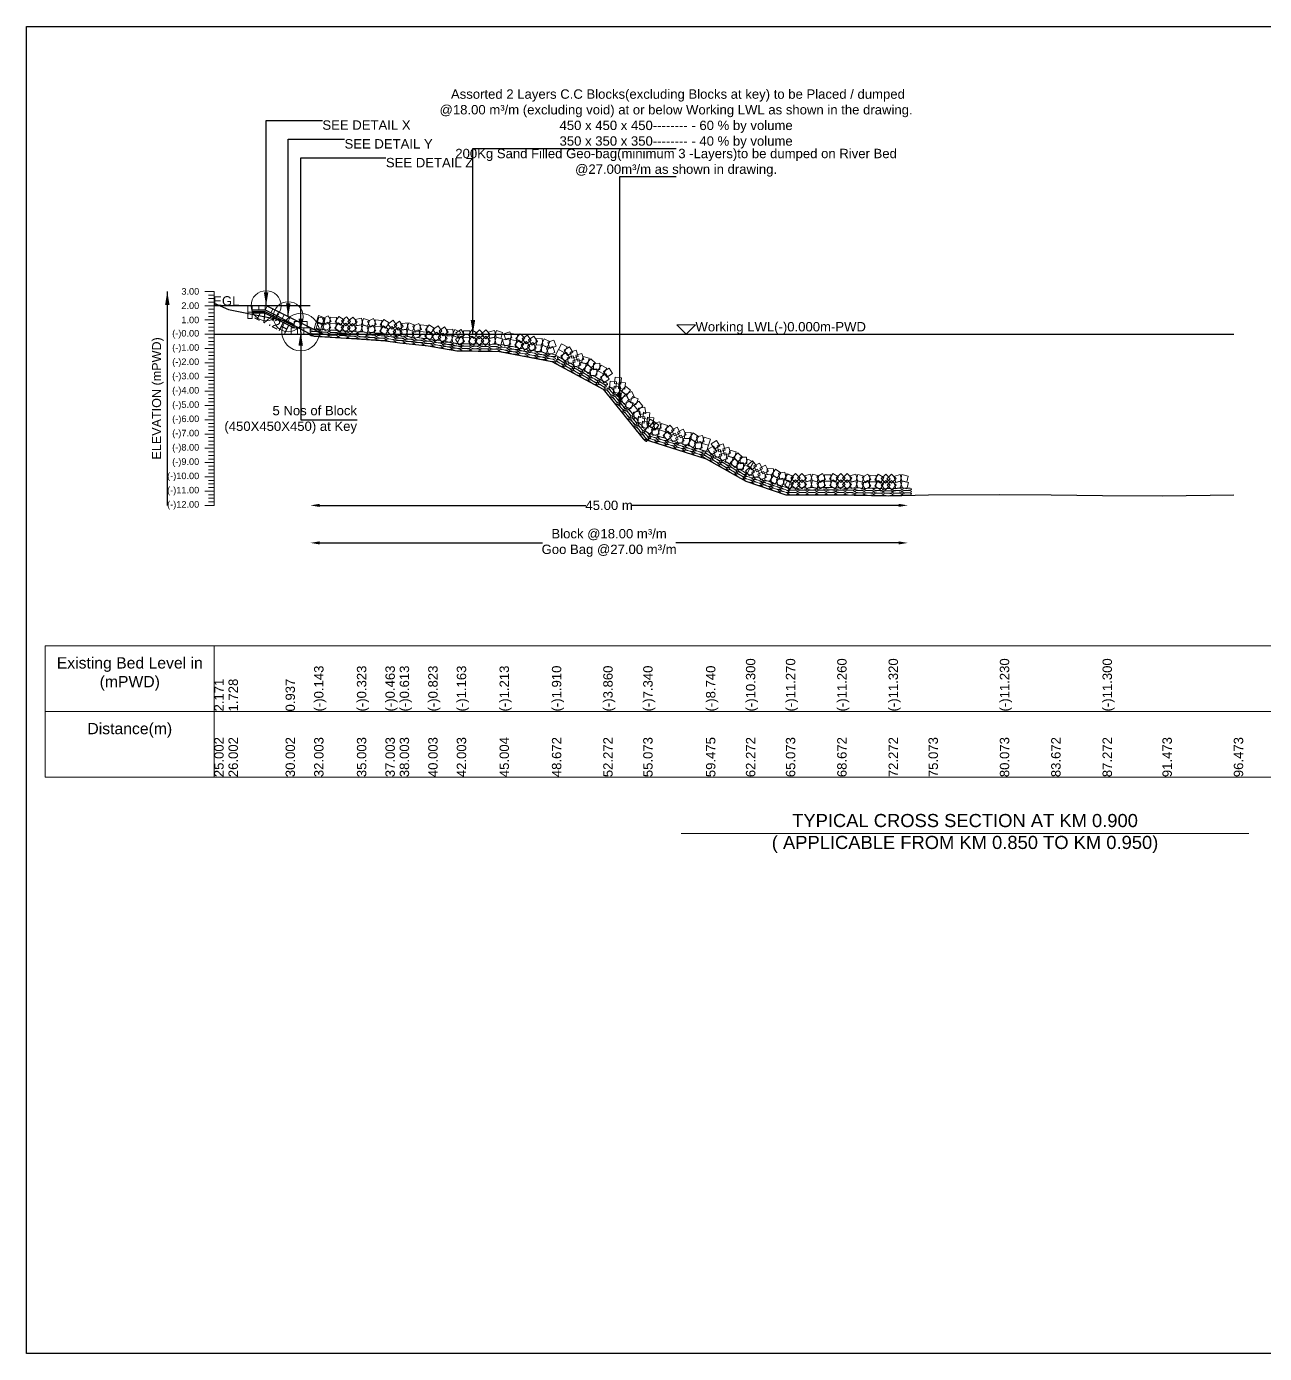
# Model space of a CAD drawing. Header units: inches. Extents: x 89000 to 1304432, y -10828 to 220529.
# Drawn here: x 338979 to 345574, y 163409 to 170480 of the extents above; entities that cross this region are included whole.
import ezdxf

# ---------------------------------------------------------------- set-up
doc = ezdxf.new("R2010")
doc.units = ezdxf.units.IN
doc.header["$LTSCALE"] = 7
doc.header["$MEASUREMENT"] = 0
for name, color, linetype, lineweight in [('Cross section Data Border', 7, 'Continuous', 9), ('Cross Section Labels', 7, 'Continuous', 9), ('Existing_Bed_Level for Xsection', 7, 'Continuous', 25), ('Long Section Labels', 7, 'Continuous', 9)]:
    doc.layers.add(name, color=color, linetype=linetype, lineweight=lineweight)
doc.styles.get("Standard").update_dxf_attribs({"font": 'arial.ttf'})
doc.dimstyles.new('Appron Lebeling Style', dxfattribs={"dimtxt": 50, "dimasz": 50, "dimexe": 0.18, "dimexo": 0.0625, "dimgap": 0.09, "dimtad": 0, "dimtih": 1, "dimtoh": 1, "dimdec": 4, "dimzin": 0, "dimdsep": 46, "dimtxsty": 'Standard', "dimcen": 0.09, "dimse1": 1, "dimse2": 1, "dimadec": 0, "dimazin": 0, "dimtfac": 1, "dimtdec": 4, "dimtofl": 0, "dimtmove": 0, "dimatfit": 3, "dimfxl": 1, "dimtolj": 1, "dimtzin": 0, "dimarcsym": 0})
doc.dimstyles.get("Standard").update_dxf_attribs({"dimtxt": 0.18, "dimasz": 0.18, "dimexe": 0.18, "dimexo": 0.0625, "dimgap": 0.09, "dimtad": 0, "dimtih": 1, "dimtoh": 1, "dimdec": 4, "dimzin": 0, "dimdsep": 46, "dimtxsty": 'Standard', "dimcen": 0.09, "dimadec": 0, "dimazin": 0, "dimtfac": 1, "dimtdec": 4, "dimtofl": 0, "dimtmove": 0, "dimatfit": 3, "dimfxl": 1, "dimtolj": 1, "dimtzin": 0, "dimarcsym": 0})

# ---------------------------------------------------------------- blocks, each defined once
blk = doc.blocks.new('*D19')
at = {"layer": 'Cross Section Labels', "color": 0, "lineweight": -2, "transparency": 16777216}
for p, q in [((340540.9, 167928.5), (341959.1, 167928.5)), ((343624.5, 167928.5), (342206.3, 167928.5))]:
    blk.add_line(p, q, dxfattribs=at)
at = {"layer": 'Cross Section Labels', "color": 0, "transparency": 16777216}
for points in [[(340540.9, 167936.8), (340540.9, 167920.2), (340490.9, 167928.5)], [(343624.5, 167936.8), (343624.5, 167920.2), (343674.5, 167928.5)]]:
    blk.add_solid(points, dxfattribs=at)
at = {"layer": 'Defpoints', "color": 0, "transparency": 16777216}
for p in [(340490.9, 168840.5), (343674.5, 167982.4), (343674.5, 167928.5)]:
    blk.add_point(p, dxfattribs=at)
at = {"layer": 'Cross Section Labels', "color": 0, "transparency": 16777216, "insert": (342082.7, 167928.5), "char_height": 50, "attachment_point": 5}
blk.add_mtext('\\A1;45.00 m', dxfattribs=at)
blk = doc.blocks.new('*D20')
at = {"layer": 'Cross Section Labels', "color": 0, "lineweight": -2, "transparency": 16777216}
for p, q in [((340540.9, 167728.5), (341727.1, 167728.5)), ((343624.5, 167728.5), (342438.3, 167728.5))]:
    blk.add_line(p, q, dxfattribs=at)
at = {"layer": 'Cross Section Labels', "color": 0, "transparency": 16777216}
for points in [[(340540.9, 167736.8), (340540.9, 167720.2), (340490.9, 167728.5)], [(343624.5, 167736.8), (343624.5, 167720.2), (343674.5, 167728.5)]]:
    blk.add_solid(points, dxfattribs=at)
at = {"layer": 'Defpoints', "color": 0, "transparency": 16777216}
for p in [(340490.9, 168840.5), (343674.5, 167982.4), (343674.5, 167728.5)]:
    blk.add_point(p, dxfattribs=at)
at = {"layer": 'Cross Section Labels', "color": 0, "transparency": 16777216, "insert": (342082.7, 167728.5), "char_height": 50, "attachment_point": 5}
blk.add_mtext('\\A1;Block @18.00 m³/m ^JGoo Bag @27.00 m³/m ', dxfattribs=at)

msp = doc.modelspace()

# ---------------------------------------------------------------- linework, layer by layer
msp.add_lwpolyline([(338979.0225, 170480.18743), (348979.0225, 170480.18743), (348979.0225, 163409.18743), (338979.0225, 163409.18743)], close=True)
at = {"layer": 'Cross section Data Border'}
msp.add_lwpolyline([(339079.0225, 167180.18743), (346198.33345, 167180.18743), (346198.33345, 166480.18743), (339079.0225, 166480.18743)], close=True, dxfattribs=at)
for points in [[(339979.0225, 167180.18743), (339979.0225, 166480.18743)], [(339079.0225, 166830.18743), (346198.33345, 166830.18743)]]:
    msp.add_lwpolyline(points, dxfattribs=at)
at = {"layer": 'Cross Section Labels'}
msp.add_lwpolyline([(342492.94549, 168840.50743), (342542.94549, 168890.50743), (342442.94549, 168890.50743)], close=True, dxfattribs=at)
msp.add_lwpolyline([(342467.0225, 166180.18743), (343979.0225, 166180.18743), (345491.0225, 166180.18743)], dxfattribs=at)
for centre, radius in [((340255.34549, 168992.50743), 80), ((340373.14549, 168933.60743), 80), ((340439.64549, 168851.90743), 100)]:
    msp.add_circle(centre, radius, dxfattribs=at)
at = {"layer": 'Existing_Bed_Level for Xsection'}
for points in [[(339979.0225, 169005.50343), (340055.01034, 168971.83543), (340359.05293, 168911.71943), (340511.07424, 168829.63943), (340739.08337, 168815.95943), (340891.10467, 168805.31943), (340967.09251, 168793.91943), (341119.11381, 168777.95943), (341271.13511, 168752.11943), (341499.14425, 168748.31943), (341777.95829, 168695.34743), (342051.57796, 168547.14743), (342264.39468, 168282.66743), (342598.9635, 168176.26743), (342811.57467, 168057.70743), (343024.38896, 167983.98743), (343297.95806, 167984.74743), (343571.5723, 167980.18743), (343784.38477, 167984.74743), (344164.38306, 167987.02743), (344437.95795, 167983.98743), (344711.56975, 167981.70743), (345030.83507, 167980.18743), (345410.83105, 167983.98743)], [(340490.94549, 168992.50743), (339979.0225, 168992.50743)], [(340559.34549, 168840.50743), (340260.15961, 168990.10037), (340255.34549, 168992.50743), (340249.96314, 168992.50743), (340181.56314, 168992.50743)], [(340181.56314, 168969.70743), (340249.96314, 168969.70743), (340405.44549, 168891.96625)], [(340181.56314, 168962.10743), (340248.16902, 168962.10743), (340405.44549, 168883.46919)], [(340181.56314, 168954.50743), (340246.37491, 168954.50743), (340405.44549, 168874.97214)], [(339979.0225, 168840.50743), (345410.83105, 168840.50743)]]:
    msp.add_lwpolyline(points, dxfattribs=at)
at = {"layer": 'Long Section Labels'}
for points in [[(339979.0225, 169068.50743), (339929.0225, 169068.50743)], [(339979.0225, 167928.50743), (339979.0225, 168004.50743), (339979.0225, 168080.50743), (339979.0225, 168156.50743), (339979.0225, 168232.50743), (339979.0225, 168308.50743), (339979.0225, 168384.50743), (339979.0225, 168460.50743), (339979.0225, 168536.50743), (339979.0225, 168612.50743), (339979.0225, 168688.50743), (339979.0225, 168764.50743), (339979.0225, 168840.50743), (339979.0225, 168916.50743), (339979.0225, 168992.50743), (339979.0225, 169068.50743)], [(339979.0225, 169049.50743), (339949.0225, 169049.50743)], [(339979.0225, 169030.50743), (339949.0225, 169030.50743)], [(339979.0225, 169011.50743), (339949.0225, 169011.50743)], [(339979.0225, 168992.50743), (339929.0225, 168992.50743)], [(339979.0225, 168973.50743), (339949.0225, 168973.50743)], [(339979.0225, 168954.50743), (339949.0225, 168954.50743)], [(339979.0225, 168935.50743), (339949.0225, 168935.50743)], [(339979.0225, 168916.50743), (339929.0225, 168916.50743)], [(339979.0225, 168897.50743), (339949.0225, 168897.50743)], [(339979.0225, 168878.50743), (339949.0225, 168878.50743)], [(339979.0225, 168859.50743), (339949.0225, 168859.50743)], [(339979.0225, 168840.50743), (339929.0225, 168840.50743)], [(339979.0225, 168821.50743), (339949.0225, 168821.50743)], [(339979.0225, 168802.50743), (339949.0225, 168802.50743)], [(339979.0225, 168764.50743), (339929.0225, 168764.50743)], [(339979.0225, 168783.50743), (339949.0225, 168783.50743)], [(339979.0225, 168745.50743), (339949.0225, 168745.50743)], [(339979.0225, 168726.50743), (339949.0225, 168726.50743)], [(339979.0225, 168688.50743), (339929.0225, 168688.50743)], [(339979.0225, 168707.50743), (339949.0225, 168707.50743)], [(339979.0225, 168669.50743), (339949.0225, 168669.50743)], [(339979.0225, 168650.50743), (339949.0225, 168650.50743)], [(339979.0225, 168612.50743), (339929.0225, 168612.50743)], [(339979.0225, 168631.50743), (339949.0225, 168631.50743)], [(339979.0225, 168593.50743), (339949.0225, 168593.50743)], [(339979.0225, 168574.50743), (339949.0225, 168574.50743)], [(339979.0225, 168536.50743), (339929.0225, 168536.50743)], [(339979.0225, 168555.50743), (339949.0225, 168555.50743)], [(339979.0225, 168517.50743), (339949.0225, 168517.50743)], [(339979.0225, 168460.50743), (339929.0225, 168460.50743)], [(339979.0225, 168498.50743), (339949.0225, 168498.50743)], [(339979.0225, 168479.50743), (339949.0225, 168479.50743)], [(339979.0225, 168441.50743), (339949.0225, 168441.50743)], [(339979.0225, 168384.50743), (339929.0225, 168384.50743)], [(339979.0225, 168422.50743), (339949.0225, 168422.50743)], [(339979.0225, 168403.50743), (339949.0225, 168403.50743)], [(339979.0225, 168365.50743), (339949.0225, 168365.50743)], [(339979.0225, 168308.50743), (339929.0225, 168308.50743)], [(339979.0225, 168346.50743), (339949.0225, 168346.50743)], [(339979.0225, 168327.50743), (339949.0225, 168327.50743)], [(339979.0225, 168232.50743), (339929.0225, 168232.50743)], [(339979.0225, 168289.50743), (339949.0225, 168289.50743)], [(339979.0225, 168270.50743), (339949.0225, 168270.50743)], [(339979.0225, 168251.50743), (339949.0225, 168251.50743)], [(339979.0225, 168156.50743), (339929.0225, 168156.50743)], [(339979.0225, 168213.50743), (339949.0225, 168213.50743)], [(339979.0225, 168194.50743), (339949.0225, 168194.50743)], [(339979.0225, 168175.50743), (339949.0225, 168175.50743)], [(339979.0225, 168080.50743), (339929.0225, 168080.50743)], [(339979.0225, 168137.50743), (339949.0225, 168137.50743)], [(339979.0225, 168118.50743), (339949.0225, 168118.50743)], [(339979.0225, 168099.50743), (339949.0225, 168099.50743)], [(339979.0225, 168061.50743), (339949.0225, 168061.50743)], [(339979.0225, 168042.50743), (339949.0225, 168042.50743)], [(339979.0225, 168023.50743), (339949.0225, 168023.50743)], [(339979.0225, 168004.50743), (339929.0225, 168004.50743)], [(339979.0225, 167985.50743), (339949.0225, 167985.50743)], [(339979.0225, 167966.50743), (339949.0225, 167966.50743)], [(339979.0225, 167947.50743), (339949.0225, 167947.50743)], [(339979.0225, 167928.50743), (339929.0225, 167928.50743)]]:
    msp.add_lwpolyline(points, dxfattribs=at)
for points in [[(340181.56314, 168992.50743), (340158.76314, 168992.50743), (340158.76314, 168958.30743), (340181.56314, 168958.30743)], [(340181.56314, 168958.30743), (340158.76314, 168958.30743), (340158.76314, 168924.10743), (340181.56314, 168924.10743)], [(340215.76314, 168992.50743), (340181.56314, 168992.50743), (340181.56314, 168969.70743), (340215.76314, 168969.70743)], [(340249.96314, 168992.50743), (340215.76314, 168992.50743), (340215.76314, 168969.70743), (340249.96314, 168969.70743)], [(340290.74902, 168974.80566), (340260.15961, 168990.10037), (340249.96314, 168969.70743), (340280.55255, 168954.41272)], [(340321.33843, 168959.51096), (340290.74902, 168974.80566), (340280.55255, 168954.41272), (340311.14196, 168939.11802)], [(340351.92784, 168944.21625), (340321.33843, 168959.51096), (340311.14196, 168939.11802), (340341.73137, 168923.82331)], [(340382.51725, 168928.92155), (340351.92784, 168944.21625), (340341.73137, 168923.82331), (340372.32078, 168908.52861)], [(340413.10666, 168913.62684), (340382.51725, 168928.92155), (340372.32078, 168908.52861), (340402.91019, 168893.2339)], [(340566.47346, 168928.64662), (340534.03039, 168939.46729), (340523.20971, 168907.02422), (340555.65279, 168896.20354)], [(340569.36684, 168924.31809), (340536.09158, 168932.21727), (340528.1924, 168898.94201), (340561.46766, 168891.04283)], [(340586.6407, 168938.72485), (340556.04253, 168923.44769), (340571.31969, 168892.84951), (340601.91787, 168908.12668)], [(340631.21223, 168929.78414), (340597.07362, 168931.83237), (340595.02538, 168897.69376), (340629.164, 168895.64552)], [(340670.94647, 168916.55373), (340642.3944, 168935.37976), (340623.56837, 168906.8277), (340652.12043, 168888.00166)], [(340682.85396, 168933.78154), (340657.25696, 168911.10041), (340679.9381, 168885.50341), (340705.53509, 168908.18455)], [(340739.67486, 168906.15553), (340716.97335, 168931.73446), (340691.39442, 168909.03295), (340714.09593, 168883.45403)], [(340422.54549, 168874.70743), (340388.34549, 168874.70743), (340388.34549, 168840.50743), (340422.54549, 168840.50743)], [(340439.64549, 168908.90743), (340405.44549, 168908.90743), (340405.44549, 168874.70743), (340439.64549, 168874.70743)], [(340456.74549, 168874.70743), (340422.54549, 168874.70743), (340422.54549, 168840.50743), (340456.74549, 168840.50743)], [(340473.84549, 168908.90743), (340439.64549, 168908.90743), (340439.64549, 168874.70743), (340473.84549, 168874.70743)], [(340490.94549, 168874.70743), (340456.74549, 168874.70743), (340456.74549, 168840.50743), (340490.94549, 168840.50743)], [(340553.11851, 168894.22437), (340519.84325, 168902.12355), (340511.94407, 168868.84829), (340545.21933, 168860.94911)], [(340564.42523, 168894.50801), (340531.98215, 168905.32868), (340521.16148, 168872.88561), (340553.60455, 168862.06493)], [(340584.59247, 168904.58624), (340553.99429, 168889.30908), (340569.27146, 168858.7109), (340599.86963, 168873.98807)], [(340629.164, 168895.64552), (340595.02538, 168897.69376), (340592.97715, 168863.55515), (340627.11576, 168861.50691)], [(340668.89823, 168882.41512), (340640.34617, 168901.24115), (340621.52013, 168872.68909), (340650.0722, 168853.86305)], [(340680.80573, 168899.64293), (340655.20873, 168876.9618), (340677.88986, 168851.3648), (340703.48686, 168874.04594)], [(340737.62662, 168872.01692), (340714.92511, 168897.59585), (340689.34619, 168874.89434), (340712.0477, 168849.31541)], [(340761.69655, 168891.37018), (340728.1258, 168884.83989), (340734.65608, 168851.26914), (340768.22684, 168857.79943)], [(340764.08437, 168925.48672), (340730.51362, 168918.95643), (340737.04391, 168885.38568), (340770.61466, 168891.91597)], [(340804.03123, 168879.52726), (340771.69744, 168890.67022), (340760.55448, 168858.33642), (340792.88828, 168847.19346)], [(340806.41906, 168913.6438), (340774.08526, 168924.78676), (340762.9423, 168892.45296), (340795.2761, 168881.31)], [(340824.29776, 168889.40432), (340793.54909, 168874.43238), (340808.52103, 168843.68371), (340839.26971, 168858.65565)], [(340826.68558, 168923.52086), (340795.93691, 168908.54892), (340810.90886, 168877.80025), (340841.65753, 168892.77219)], [(340868.77812, 168880.02055), (340834.66158, 168882.40837), (340832.27376, 168848.29183), (340866.3903, 168845.90401)], [(340871.16594, 168914.13709), (340837.0494, 168916.52491), (340834.66158, 168882.40837), (340868.77812, 168880.02055)], [(340908.37874, 168866.39543), (340880.01542, 168885.50463), (340860.90621, 168857.14131), (340889.26954, 168838.0321)], [(340910.76657, 168900.51197), (340882.40324, 168919.62117), (340863.29403, 168891.25785), (340891.65736, 168872.14864)], [(340926.53849, 168880.94231), (340899.02709, 168860.62574), (340919.34367, 168833.11435), (340946.85506, 168853.43092)], [(340931.61252, 168914.76382), (340904.10113, 168894.44724), (340924.41771, 168866.93585), (340951.9291, 168887.25243)], [(340980.67942, 168848.37593), (340960.34094, 168875.87113), (340932.84574, 168855.53266), (340953.18422, 168828.03745)], [(340985.75346, 168882.19743), (340965.41498, 168909.69264), (340937.91978, 168889.35416), (340958.25825, 168861.85895)], [(341002.42324, 168867.43789), (340968.64601, 168862.07709), (340974.00682, 168828.29985), (341007.78405, 168833.66066)], [(341005.99412, 168901.45096), (340972.21688, 168896.09015), (340977.57769, 168862.31292), (341011.35492, 168867.67373)], [(341044.32123, 168854.1323), (341012.3938, 168866.39113), (341000.13497, 168834.4637), (341032.0624, 168822.20487)], [(341047.8921, 168888.14537), (341015.96467, 168900.4042), (341003.70584, 168868.47677), (341035.63327, 168856.21794)], [(341064.91846, 168863.29978), (341033.66852, 168849.40442), (341047.56388, 168818.15448), (341078.81382, 168832.04984)], [(341068.48933, 168897.31285), (341037.23939, 168883.41749), (341051.13475, 168852.16754), (341082.38469, 168866.0629)], [(341109.04621, 168852.37735), (341075.03314, 168855.94823), (341071.46227, 168821.93516), (341105.47534, 168818.36428)], [(341112.61708, 168886.39042), (341078.60401, 168889.9613), (341075.03314, 168855.94823), (341109.04621, 168852.37735)], [(341148.14991, 168837.38556), (341120.46713, 168857.46799), (341100.3847, 168829.78521), (341128.06748, 168809.70278)], [(341151.72078, 168871.39863), (341124.038, 168891.48105), (341103.95558, 168863.79828), (341131.63835, 168843.71585)], [(341171.31071, 168884.96884), (341143.40932, 168865.19127), (341163.18689, 168837.28988), (341191.08828, 168857.06745)], [(341224.80791, 168851.35545), (341205.00813, 168879.24109), (341177.1225, 168859.4413), (341196.92228, 168831.55567)], [(341250.10792, 168868.29127), (341216.05773, 168865.0937), (341219.2553, 168831.04351), (341253.30549, 168834.24108)], [(341291.0729, 168852.34291), (341259.99151, 168866.6113), (341245.72312, 168835.5299), (341276.80451, 168821.26152)], [(341295.41052, 168865.14588), (341265.50168, 168848.55971), (341282.08786, 168818.65087), (341311.9967, 168835.23704)], [(341340.32702, 168858.14116), (341306.13176, 168858.71105), (341305.56187, 168824.5158), (341339.75712, 168823.9459)], [(341380.59626, 168846.64154), (341351.25673, 168864.21515), (341333.68312, 168834.87562), (341363.02266, 168817.30201)], [(341391.74755, 168864.36821), (341367.15541, 168840.60129), (341390.92234, 168816.00915), (341415.51448, 168839.77608)], [(341449.71005, 168839.22543), (341425.92355, 168863.79864), (341401.35034, 168840.01214), (341425.13684, 168815.43893)], [(341472.16012, 168859.79012), (341438.98421, 168851.48356), (341447.29077, 168818.30765), (341480.46668, 168826.61421)], [(341515.06477, 168850.2156), (341482.18408, 168859.62306), (341472.77662, 168826.74237), (341505.65731, 168817.33492)], [(341165.57973, 168851.25244), (341137.67833, 168831.47487), (341157.45591, 168803.57348), (341185.3573, 168823.35105)], [(341219.07693, 168817.63905), (341199.27714, 168845.52468), (341171.39151, 168825.7249), (341191.19129, 168797.83927)], [(341244.37693, 168834.57487), (341210.32674, 168831.3773), (341213.52431, 168797.32711), (341247.5745, 168800.52468)], [(341285.34192, 168818.62651), (341254.26052, 168832.8949), (341239.99213, 168801.8135), (341271.07353, 168787.54511)], [(341294.84063, 168830.95063), (341264.93178, 168814.36446), (341281.51796, 168784.45562), (341311.4268, 168801.04179)], [(341339.75712, 168823.9459), (341305.56187, 168824.5158), (341304.99197, 168790.32055), (341339.18722, 168789.75065)], [(341380.02637, 168812.44629), (341350.68683, 168830.0199), (341333.11322, 168800.68037), (341362.45276, 168783.10676)], [(341391.17765, 168830.17296), (341366.58551, 168806.40604), (341390.35244, 168781.8139), (341414.94458, 168805.58083)], [(341449.14015, 168805.03018), (341425.35365, 168829.60339), (341400.78044, 168805.81688), (341424.56695, 168781.24368)], [(341471.59022, 168825.59487), (341438.41431, 168817.28831), (341446.72087, 168784.1124), (341479.89678, 168792.41896)], [(341514.49487, 168816.02035), (341481.61418, 168825.42781), (341472.20673, 168792.54712), (341505.08742, 168783.13966)], [(341547.08463, 168819.84351), (341514.78858, 168808.59162), (341526.04047, 168776.29557), (341558.33652, 168787.54746)], [(341553.46812, 168853.44249), (341521.17206, 168842.1906), (341532.42396, 168809.89454), (341564.72001, 168821.14644)], [(341590.15276, 168805.2938), (341556.55378, 168811.67729), (341550.1703, 168778.07831), (341583.76927, 168771.69483)], [(341596.53624, 168838.89278), (341562.93727, 168845.27626), (341556.55378, 168811.67729), (341590.15276, 168805.2938)], [(341627.87621, 168787.10605), (341601.95702, 168809.41828), (341579.64479, 168783.49909), (341605.56398, 168761.18686)], [(341634.2597, 168820.70503), (341608.34051, 168843.01726), (341586.02828, 168817.09807), (341611.94747, 168794.78584)], [(341641.88274, 168802.67535), (341613.60321, 168783.44235), (341632.83621, 168755.16283), (341661.11574, 168774.39583)], [(341648.26623, 168836.27433), (341619.9867, 168817.04133), (341639.2197, 168788.7618), (341667.49923, 168807.9948)], [(341694.71831, 168768.03126), (341675.4628, 168796.29546), (341647.19859, 168777.03995), (341666.45411, 168748.77575)], [(341701.1018, 168801.63024), (341681.84628, 168829.89444), (341653.58208, 168810.63893), (341672.83759, 168782.37472)], [(341726.72534, 168818.07245), (341692.61956, 168815.53552), (341695.15649, 168781.42975), (341729.26226, 168783.96667)], [(341767.37347, 168801.333), (341736.57451, 168816.2012), (341721.7063, 168785.40223), (341752.50527, 168770.53403)], [(341788.66094, 168808.7581), (341756.36489, 168797.50621), (341767.61678, 168765.21016), (341799.91283, 168776.46205)], [(341859.21858, 168773.20339), (341829.14631, 168789.49137), (341812.85833, 168759.4191), (341842.93061, 168743.13112)], [(341720.34185, 168784.47347), (341686.23608, 168781.93655), (341688.773, 168747.83077), (341722.87878, 168750.3677)], [(341760.98999, 168767.73402), (341730.19102, 168782.60223), (341715.32282, 168751.80326), (341746.12179, 168736.93505)], [(341782.27746, 168775.15913), (341749.98141, 168763.90723), (341761.2333, 168731.61118), (341793.52935, 168742.86308)], [(341842.93061, 168743.13112), (341812.85833, 168759.4191), (341796.57035, 168729.34682), (341826.64263, 168713.05884)], [(341873.34677, 168714.34379), (341855.42996, 168743.47501), (341826.29874, 168725.55819), (341844.21555, 168696.42698)], [(341889.63475, 168744.41606), (341871.71794, 168773.54728), (341842.58672, 168755.63047), (341860.50353, 168726.49925)], [(341891.42084, 168724.92274), (341858.63531, 168715.18882), (341868.36922, 168682.40329), (341901.15475, 168692.13721)], [(341907.70881, 168754.99501), (341874.92329, 168745.26109), (341884.6572, 168712.47557), (341917.44273, 168722.20948)], [(341947.52418, 168705.93844), (341937.76416, 168738.71621), (341904.98639, 168728.95618), (341914.74641, 168696.17842)], [(341976.93148, 168713.82023), (341943.66666, 168721.76326), (341935.72364, 168688.49844), (341968.98846, 168680.55541)], [(341931.2362, 168675.86616), (341921.47618, 168708.64393), (341888.69841, 168698.88391), (341898.45843, 168666.10614)], [(341960.64351, 168683.74795), (341927.37869, 168691.69098), (341919.43566, 168658.42616), (341952.70048, 168650.48313)], [(341994.28609, 168655.45208), (341969.45886, 168678.97331), (341945.93762, 168654.14608), (341970.76485, 168630.62484)], [(342010.57407, 168685.52435), (341985.74684, 168709.04559), (341962.2256, 168684.21836), (341987.05283, 168660.69712)], [(342016.82315, 168656.05998), (341982.63525, 168655.15012), (341983.54512, 168620.96222), (342017.73301, 168621.87209)], [(342033.11113, 168686.13226), (341998.92323, 168685.22239), (341999.8331, 168651.0345), (342034.02099, 168651.94436)], [(342053.43654, 168629.11527), (342023.36426, 168645.40325), (342007.07628, 168615.33097), (342037.14856, 168599.043)], [(342069.72451, 168659.18755), (342039.65224, 168675.47552), (342023.36426, 168645.40325), (342053.43654, 168629.11527)], [(342100.14068, 168630.40022), (342082.22387, 168659.53143), (342053.09265, 168641.61462), (342071.00946, 168612.4834)], [(342083.8527, 168600.32794), (342065.93589, 168629.45916), (342036.80467, 168611.54235), (342054.72148, 168582.41113)], [(342122.65691, 168586.49275), (342088.65698, 168590.18665), (342084.96308, 168556.18672), (342118.96301, 168552.49282)], [(342149.30193, 168607.93296), (342115.302, 168611.62686), (342111.60811, 168577.62693), (342145.60803, 168573.93303)], [(342167.06325, 168547.30008), (342170.73007, 168581.30294), (342136.72721, 168584.96976), (342133.06039, 168550.9669)], [(342140.41822, 168525.85987), (342144.08504, 168559.86273), (342110.08219, 168563.52955), (342106.41536, 168529.52669)], [(342170.58661, 168521.76343), (342142.97667, 168541.94588), (342122.79422, 168514.33594), (342150.40416, 168494.15349)], [(342190.6787, 168482.66371), (342176.87157, 168513.95274), (342145.58254, 168500.1456), (342159.38968, 168468.85658)], [(342197.23163, 168543.20364), (342169.62169, 168563.38609), (342149.43925, 168535.77615), (342177.04919, 168515.5937)], [(342217.32373, 168504.10392), (342203.51659, 168535.39295), (342172.22757, 168521.58581), (342186.03471, 168490.29679)], [(342238.34443, 168495.95415), (342206.46155, 168508.32841), (342194.08729, 168476.44553), (342225.97017, 168464.07128)], [(342211.6994, 168474.51394), (342179.81653, 168486.8882), (342167.44227, 168455.00532), (342199.32514, 168442.63107)], [(342235.05366, 168435.5122), (342213.61345, 168462.15722), (342186.96843, 168440.71701), (342208.40864, 168414.07199)], [(342261.69869, 168456.95241), (342240.25848, 168483.59743), (342213.61345, 168462.15722), (342235.05366, 168435.5122)], [(342278.62514, 168418.64642), (342273.35965, 168452.43865), (342239.56742, 168447.17316), (342244.83291, 168413.38093)], [(342251.98011, 168397.20621), (342246.71462, 168430.99844), (342212.9224, 168425.73295), (342218.18789, 168391.94072)], [(342272.73838, 168399.97757), (342238.73845, 168403.67147), (342235.04455, 168369.67154), (342269.04448, 168365.97764)], [(342290.49969, 168339.34469), (342294.16652, 168373.34755), (342260.16366, 168377.01437), (342256.49683, 168343.01151)], [(342299.3834, 168421.41778), (342265.38348, 168425.11168), (342261.68958, 168391.11175), (342295.68951, 168387.41785)], [(342317.14472, 168360.7849), (342320.81154, 168394.78776), (342286.80868, 168398.45458), (342283.14186, 168364.45172)], [(342330.96536, 168368.68493), (342302.17063, 168387.13767), (342283.71789, 168358.34294), (342312.51262, 168339.8902)], [(342347.3131, 168356.68846), (342319.70316, 168376.87091), (342299.52072, 168349.26097), (342327.13066, 168329.07852)], [(342352.98936, 168373.50487), (342319.57744, 168366.20528), (342326.87703, 168332.79337), (342360.28895, 168340.09296)], [(342394.00296, 168353.89769), (342361.41139, 168364.2625), (342351.04658, 168331.67093), (342383.63815, 168321.30612)], [(342320.66808, 168335.24825), (342293.05814, 168355.4307), (342272.87569, 168327.82076), (342300.48563, 168307.63831)], [(342320.60054, 168336.09336), (342291.80581, 168354.5461), (342273.35308, 168325.75137), (342302.14781, 168307.29863)], [(342342.62454, 168340.9133), (342309.21263, 168333.61371), (342316.51222, 168300.2018), (342349.92414, 168307.50139)], [(342383.63815, 168321.30612), (342351.04658, 168331.67093), (342340.68176, 168299.07936), (342373.27334, 168288.71454)], [(342418.90954, 168298.72776), (342395.85169, 168323.98594), (342370.59352, 168300.92808), (342393.65137, 168275.66991)], [(342429.27436, 168331.31933), (342406.2165, 168356.57751), (342380.95833, 168333.51966), (342404.01618, 168308.26148)], [(342434.68131, 168312.50591), (342404.3003, 168296.80131), (342420.0049, 168266.42031), (342450.38591, 168282.1249)], [(342445.04612, 168345.09749), (342414.66511, 168329.39289), (342430.36971, 168299.01188), (342460.75072, 168314.71648)], [(342482.98331, 168271.77844), (342467.25453, 168302.14693), (342436.88604, 168286.41815), (342452.61482, 168256.04966)], [(342493.34813, 168304.37002), (342477.61934, 168334.73851), (342447.25085, 168319.00972), (342462.97964, 168288.64123)], [(342520.75778, 168317.62231), (342486.59381, 168319.19177), (342485.02434, 168285.02781), (342519.18831, 168283.45834)], [(342559.10637, 168296.13124), (342530.31164, 168314.58398), (342511.8589, 168285.78925), (342540.65363, 168267.33651)], [(342581.13037, 168300.95118), (342547.71846, 168293.65159), (342555.01805, 168260.23968), (342588.42996, 168267.53927)], [(342622.14398, 168281.344), (342589.5524, 168291.70881), (342579.18759, 168259.11724), (342611.77916, 168248.75242)], [(342510.39297, 168285.03073), (342476.229, 168286.6002), (342474.65953, 168252.43623), (342508.8235, 168250.86676)], [(342548.74156, 168263.53967), (342519.94683, 168281.9924), (342501.49409, 168253.19767), (342530.28882, 168234.74494)], [(342570.76556, 168268.35961), (342537.35364, 168261.06002), (342544.65323, 168227.6481), (342578.06515, 168234.94769)], [(342611.77916, 168248.75242), (342579.18759, 168259.11724), (342568.82278, 168226.52566), (342601.41435, 168216.16085)], [(342656.03766, 168215.58126), (342638.48038, 168244.93057), (342609.13107, 168227.37329), (342626.68836, 168198.02398)], [(342672.69416, 168245.451), (342655.13687, 168274.80031), (342625.78757, 168257.24302), (342643.34485, 168227.89372)], [(342674.24044, 168225.93719), (342641.3377, 168216.60711), (342650.66778, 168183.70438), (342683.57051, 168193.03446)], [(342690.89693, 168255.80692), (342657.9942, 168246.47685), (342667.32427, 168213.57412), (342700.227, 168222.90419)], [(342730.10612, 168206.26452), (342720.74985, 168239.15981), (342687.85456, 168229.80354), (342697.21083, 168196.90825)], [(342759.60811, 168213.78415), (342726.44347, 168222.13557), (342718.09204, 168188.97093), (342751.25669, 168180.6195)], [(342713.44963, 168176.39478), (342704.09335, 168209.29007), (342671.19806, 168199.9338), (342680.55434, 168167.03851)], [(342742.95162, 168183.91441), (342709.78698, 168192.26583), (342701.43555, 168159.10119), (342734.6002, 168150.74976)], [(342776.24376, 168155.20703), (342751.7076, 168179.03174), (342727.88289, 168154.49559), (342752.41904, 168130.67087)], [(342792.90025, 168185.07677), (342768.3641, 168208.90148), (342744.53938, 168184.36533), (342769.07554, 168160.54061)], [(342798.78659, 168155.53779), (342764.59009, 168155.04834), (342765.07954, 168120.85184), (342799.27604, 168121.34129)], [(342815.44308, 168185.40753), (342781.24658, 168184.91808), (342781.73603, 168150.72158), (342815.93253, 168151.21103)], [(342851.72241, 168158.01469), (342821.85267, 168174.67118), (342805.19618, 168144.80144), (342835.06592, 168128.14495)], [(342868.3045, 168140.00505), (342845.89975, 168165.84431), (342820.06049, 168143.43957), (342842.46523, 168117.6003)], [(342884.42327, 168153.37559), (342853.65079, 168138.45263), (342868.57374, 168107.68015), (342899.34622, 168122.60311)], [(342835.06592, 168128.14495), (342805.19618, 168144.80144), (342788.53969, 168114.9317), (342818.40942, 168098.27521)], [(342857.11006, 168107.68904), (342834.70532, 168133.5283), (342808.86605, 168111.12356), (342831.2708, 168085.28429)], [(342873.22883, 168121.05957), (342842.45635, 168106.13662), (342857.37931, 168075.36414), (342888.15178, 168090.2871)], [(342920.4741, 168079.11086), (342905.52664, 168109.87144), (342874.76606, 168094.92398), (342889.71351, 168064.1634)], [(342931.66854, 168111.42687), (342916.72108, 168142.18745), (342885.9605, 168127.23999), (342900.90795, 168096.47941)], [(342948.21351, 168091.65825), (342914.10082, 168094.10041), (342911.65866, 168059.98771), (342945.77136, 168057.54556)], [(342959.40795, 168123.97426), (342925.29526, 168126.41642), (342922.8531, 168092.30372), (342956.9658, 168089.86157)], [(342986.00028, 168069.19405), (342957.68659, 168088.37673), (342938.50392, 168060.06304), (342966.81761, 168040.88036)], [(342997.19472, 168101.51006), (342968.88103, 168120.69274), (342949.69836, 168092.37905), (342978.01204, 168073.19637)], [(343019.33472, 168105.76552), (342985.74715, 168099.32229), (342992.19038, 168065.73472), (343025.77795, 168072.17795)], [(343059.83378, 168085.11647), (343027.51777, 168096.3109), (343016.32333, 168063.99489), (343048.63935, 168052.80045)], [(343064.96689, 168080.43355), (343035.29125, 168097.43343), (343018.29136, 168067.75779), (343047.967, 168050.7579)], [(343075.77144, 168098.37366), (343051.64601, 168074.13313), (343075.88655, 168050.0077), (343100.01198, 168074.24823)], [(343134.21179, 168074.3625), (343109.95205, 168098.46862), (343085.84593, 168074.20888), (343110.10567, 168050.10276)], [(343156.25782, 168095.35976), (343123.24967, 168086.40979), (343132.19964, 168053.40164), (343165.20779, 168062.35161)], [(343199.3405, 168086.62118), (343166.28313, 168095.38761), (343157.51669, 168062.33024), (343190.57406, 168053.56381)], [(343218.83658, 168097.94334), (343189.25584, 168080.77883), (343206.42035, 168051.1981), (343236.00108, 168068.36261)], [(343263.88076, 168091.81317), (343229.68089, 168091.71816), (343229.7759, 168057.51829), (343263.97577, 168057.6133)], [(343304.36597, 168081.09862), (343274.69032, 168098.09851), (343257.69043, 168068.42286), (343287.36608, 168051.42298)], [(343317.38921, 168098.68251), (343292.79708, 168074.91557), (343316.56401, 168050.32344), (343341.15614, 168074.09037)], [(343375.35171, 168073.53974), (343351.56521, 168098.11293), (343326.99201, 168074.32643), (343350.77852, 168049.75323)], [(343397.80179, 168094.10443), (343364.62588, 168085.79786), (343372.93244, 168052.62195), (343406.10835, 168060.92852)], [(343440.70644, 168084.52992), (343407.82575, 168093.93737), (343398.41829, 168061.05668), (343431.29898, 168051.64923)], [(343460.41895, 168095.47092), (343430.51011, 168078.88474), (343447.09629, 168048.9759), (343477.00513, 168065.56208)], [(343505.33544, 168088.4662), (343471.14019, 168089.03609), (343470.5703, 168054.84084), (343504.76555, 168054.27095)], [(343545.60469, 168076.96659), (343516.26515, 168094.5402), (343498.69155, 168065.20066), (343528.03109, 168047.62706)], [(343556.75597, 168094.69327), (343532.16384, 168070.92634), (343555.93077, 168046.3342), (343580.5229, 168070.10113)], [(343611.28432, 168071.12865), (343586.57934, 168094.77826), (343562.92973, 168070.07328), (343587.63471, 168046.42367)], [(343632.93502, 168092.53331), (343600.09948, 168082.96946), (343609.66333, 168050.13392), (343642.49887, 168059.69777)], [(343676.17314, 168084.59951), (343642.95807, 168092.74807), (343634.80951, 168059.533), (343668.02458, 168051.38444)], [(343008.14028, 168073.4495), (342974.55271, 168067.00628), (342980.99594, 168033.41871), (343014.58351, 168039.86194)], [(343048.63935, 168052.80045), (343016.32333, 168063.99489), (343005.1289, 168031.67888), (343037.44491, 168020.48444)], [(343065.0619, 168046.23368), (343035.38626, 168063.23357), (343018.38637, 168033.55792), (343048.06201, 168016.55804)], [(343075.86645, 168064.17379), (343051.74102, 168039.93326), (343075.98156, 168015.80783), (343100.10699, 168040.04836)], [(343134.3068, 168040.16263), (343110.04706, 168064.26875), (343085.94094, 168040.00901), (343110.20068, 168015.90289)], [(343156.35283, 168061.15989), (343123.34468, 168052.20992), (343132.29465, 168019.20177), (343165.3028, 168028.15174)], [(343199.43551, 168052.42131), (343166.37814, 168061.18774), (343157.6117, 168028.13038), (343190.66907, 168019.36394)], [(343218.93159, 168063.74347), (343189.35086, 168046.57897), (343206.51536, 168016.99823), (343236.09609, 168034.16274)], [(343263.97577, 168057.6133), (343229.7759, 168057.51829), (343229.87091, 168023.31842), (343264.07078, 168023.41343)], [(343304.46098, 168046.89875), (343274.78533, 168063.89864), (343257.78545, 168034.22299), (343287.46109, 168017.22311)], [(343316.81932, 168064.48725), (343292.22719, 168040.72032), (343315.99412, 168016.12819), (343340.58625, 168039.89512)], [(343374.78182, 168039.34448), (343350.99532, 168063.91768), (343326.42212, 168040.13118), (343350.20862, 168015.55798)], [(343397.23189, 168059.90918), (343364.05598, 168051.60261), (343372.36255, 168018.4267), (343405.53846, 168026.73327)], [(343440.13655, 168050.33467), (343407.25585, 168059.74212), (343397.8484, 168026.86143), (343430.72909, 168017.45398)], [(343459.84905, 168061.27567), (343429.94022, 168044.68949), (343446.5264, 168014.78065), (343476.43523, 168031.36683)], [(343504.76555, 168054.27095), (343470.5703, 168054.84084), (343470.00041, 168020.64559), (343504.19566, 168020.07569)], [(343545.0348, 168042.77134), (343515.69526, 168060.34494), (343498.12166, 168031.00541), (343527.4612, 168013.4318)], [(343556.18608, 168060.49802), (343531.59395, 168036.73108), (343555.36088, 168012.13895), (343579.95301, 168035.90588)], [(343612.01696, 168036.9365), (343587.31198, 168060.58611), (343563.66238, 168035.88113), (343588.36736, 168012.23152)], [(343633.66767, 168058.34116), (343600.83213, 168048.77731), (343610.39598, 168015.94177), (343643.23152, 168025.50561)], [(343676.90579, 168050.40736), (343643.69072, 168058.55592), (343635.54216, 168025.34085), (343668.75723, 168017.19229)]]:
    msp.add_lwpolyline(points, close=True, dxfattribs=at)
for centre, major_axis in [((340514.64805, 168848.83986), (25.2474, -1.51478)), ((340515.42183, 168861.73666), (25.2474, -1.51478)), ((340565.91663, 168858.7071), (25.2474, -1.51478)), ((340616.41143, 168855.67753), (25.2474, -1.51478)), ((340666.90622, 168852.64797), (25.2474, -1.51478)), ((340717.40102, 168849.6184), (25.2474, -1.51478)), ((340513.87427, 168835.94305), (25.2474, -1.51478)), ((340564.36907, 168832.91348), (25.2474, -1.51478)), ((340565.14285, 168845.81029), (25.2474, -1.51478)), ((340614.86387, 168829.88391), (25.2474, -1.51478)), ((340615.63765, 168842.78072), (25.2474, -1.51478)), ((340665.35867, 168826.85435), (25.2474, -1.51478)), ((340666.13245, 168839.75116), (25.2474, -1.51478)), ((340715.85347, 168823.82478), (25.2474, -1.51478)), ((340716.62724, 168836.72159), (25.2474, -1.51478)), ((340766.39503, 168820.52368), (25.23108, -1.76593)), ((340767.2971, 168833.41215), (25.23108, -1.76593)), ((340768.19917, 168846.30062), (25.23108, -1.76593)), ((340816.85719, 168816.99183), (25.23108, -1.76593)), ((340817.75925, 168829.8803), (25.23108, -1.76593)), ((340818.66132, 168842.76877), (25.23108, -1.76593)), ((340867.31934, 168813.45997), (25.23108, -1.76593)), ((340868.22141, 168826.34844), (25.23108, -1.76593)), ((340869.12347, 168839.23691), (25.23108, -1.76593)), ((340918.06209, 168807.80746), (25.01288, -3.75253)), ((340919.97895, 168820.58447), (25.01288, -3.75253)), ((340921.89581, 168833.36149), (25.01288, -3.75253)), ((340967.80413, 168800.34022), (25.15455, -2.64086)), ((340969.15313, 168813.1896), (25.15455, -2.64086)), ((340970.50212, 168826.03898), (25.15455, -2.64086)), ((341018.11324, 168795.0585), (25.15455, -2.64086)), ((341019.46224, 168807.90789), (25.15455, -2.64086)), ((341020.81123, 168820.75727), (25.15455, -2.64086)), ((341068.42235, 168789.77679), (25.15455, -2.64086)), ((341069.77134, 168802.62617), (25.15455, -2.64086)), ((341071.12034, 168815.47555), (25.15455, -2.64086)), ((341118.73146, 168784.49507), (25.15455, -2.64086)), ((341120.08045, 168797.34445), (25.15455, -2.64086)), ((341121.42945, 168810.19383), (25.15455, -2.64086)), ((341171.18404, 168788.7667), (24.93515, -4.23838)), ((341173.34908, 168801.504), (24.93515, -4.23838)), ((341221.05435, 168780.28993), (24.93515, -4.23838)), ((341223.21939, 168793.02724), (24.93515, -4.23838)), ((341273.08969, 168784.55048), (24.93515, -4.23838)), ((341318.7448, 168783.63045), (25.28929, -0.42147)), ((341369.32337, 168782.78751), (25.28929, -0.42147)), ((341419.90195, 168781.94456), (25.28929, -0.42147)), ((341470.48053, 168781.10162), (25.28929, -0.42147)), ((341526.17696, 168776.06126), (24.84831, -4.72094)), ((341169.019, 168776.02939), (24.93515, -4.23838)), ((341218.88931, 168767.55262), (24.93515, -4.23838)), ((341268.75961, 168759.07586), (24.93515, -4.23838)), ((341270.92465, 168771.81317), (24.93515, -4.23838)), ((341318.31421, 168757.79404), (25.28929, -0.42147)), ((341318.5295, 168770.71224), (25.28929, -0.42147)), ((341368.89278, 168756.95109), (25.28929, -0.42147)), ((341369.10808, 168769.8693), (25.28929, -0.42147)), ((341419.47136, 168756.10815), (25.28929, -0.42147)), ((341419.68665, 168769.02636), (25.28929, -0.42147)), ((341470.04994, 168755.26521), (25.28929, -0.42147)), ((341470.26523, 168768.18342), (25.28929, -0.42147)), ((341521.35388, 168750.67537), (24.84831, -4.72094)), ((341523.76542, 168763.36831), (24.84831, -4.72094)), ((341571.0505, 168741.23348), (24.84831, -4.72094)), ((341573.46204, 168753.92643), (24.84831, -4.72094)), ((341575.87358, 168766.61938), (24.84831, -4.72094)), ((341620.74712, 168731.7916), (24.84831, -4.72094)), ((341623.15865, 168744.48455), (24.84831, -4.72094)), ((341625.57019, 168757.1775), (24.84831, -4.72094)), ((341670.44373, 168722.34972), (24.84831, -4.72094)), ((341672.85527, 168735.04267), (24.84831, -4.72094)), ((341675.26681, 168747.73561), (24.84831, -4.72094)), ((341720.14035, 168712.90784), (24.84831, -4.72094)), ((341722.55189, 168725.60079), (24.84831, -4.72094)), ((341724.96343, 168738.29373), (24.84831, -4.72094)), ((341772.24851, 168716.1589), (24.84831, -4.72094)), ((341774.66005, 168728.85185), (24.84831, -4.72094)), ((341829.47354, 168704.17884), (22.24012, -12.04586)), ((341769.83697, 168703.46596), (24.84831, -4.72094)), ((341817.16707, 168681.45757), (22.24012, -12.04586)), ((341823.3203, 168692.8182), (22.24012, -12.04586)), ((341861.64731, 168657.36584), (22.24012, -12.04586)), ((341867.80054, 168668.72647), (22.24012, -12.04586)), ((341873.95378, 168680.08711), (22.24012, -12.04586)), ((341906.12754, 168633.27411), (22.24012, -12.04586)), ((341912.28078, 168644.63474), (22.24012, -12.04586)), ((341918.43401, 168655.99538), (22.24012, -12.04586)), ((341962.91425, 168631.90365), (22.24012, -12.04586)), ((341950.60778, 168609.18238), (22.24012, -12.04586)), ((341956.76102, 168620.54302), (22.24012, -12.04586)), ((341995.08802, 168585.09065), (22.24012, -12.04586)), ((342001.24125, 168596.45129), (22.24012, -12.04586)), ((342007.39449, 168607.81192), (22.24012, -12.04586)), ((342039.56825, 168560.99892), (22.24012, -12.04586)), ((342045.72149, 168572.35956), (22.24012, -12.04586)), ((342051.87473, 168583.72019), (22.24012, -12.04586)), ((342077.56748, 168525.15327), (15.85623, -19.70548)), ((342087.63338, 168533.25291), (15.85623, -19.70548)), ((342097.69927, 168541.35254), (15.85623, -19.70548)), ((342109.27993, 168485.74232), (15.85623, -19.70548)), ((342119.34583, 168493.84195), (15.85623, -19.70548)), ((342129.41173, 168501.94159), (15.85623, -19.70548)), ((342140.99238, 168446.33137), (15.85623, -19.70548)), ((342151.05828, 168454.431), (15.85623, -19.70548)), ((342161.12418, 168462.53064), (15.85623, -19.70548)), ((342182.77073, 168415.02005), (15.85623, -19.70548)), ((342192.83663, 168423.11968), (15.85623, -19.70548)), ((342172.70484, 168406.92041), (15.85623, -19.70548)), ((342204.41729, 168367.50946), (15.85623, -19.70548)), ((342214.48319, 168375.60909), (15.85623, -19.70548)), ((342224.54909, 168383.70873), (15.85623, -19.70548)), ((342256.26154, 168344.29778), (15.85623, -19.70548)), ((342236.12974, 168328.09851), (15.85623, -19.70548)), ((342246.19564, 168336.19814), (15.85623, -19.70548)), ((342267.84219, 168288.68755), (15.85623, -19.70548)), ((342277.90809, 168296.78719), (15.85623, -19.70548)), ((342287.97399, 168304.88682), (15.85623, -19.70548)), ((342316.06459, 168286.57172), (24.10328, -7.66536)), ((342319.98019, 168298.88409), (24.10328, -7.66536)), ((342368.18675, 168283.55338), (24.10328, -7.66536)), ((342312.149, 168274.25934), (24.10328, -7.66536)), ((342360.35556, 168258.92863), (24.10328, -7.66536)), ((342364.27115, 168271.24101), (24.10328, -7.66536)), ((342408.56211, 168243.59792), (24.10328, -7.66536)), ((342412.47771, 168255.9103), (24.10328, -7.66536)), ((342416.39331, 168268.22267), (24.10328, -7.66536)), ((342456.76867, 168228.26721), (24.10328, -7.66536)), ((342460.68427, 168240.57959), (24.10328, -7.66536)), ((342464.59986, 168252.89196), (24.10328, -7.66536)), ((342504.97523, 168212.9365), (24.10328, -7.66536)), ((342508.89083, 168225.24888), (24.10328, -7.66536)), ((342512.80642, 168237.56125), (24.10328, -7.66536)), ((342557.09738, 168209.91817), (24.10328, -7.66536)), ((342561.01298, 168222.23054), (24.10328, -7.66536)), ((342615.12267, 168204.23904), (22.09033, -12.3184)), ((342553.18179, 168197.60579), (24.10328, -7.66536)), ((342602.53777, 168181.6708), (22.09033, -12.3184)), ((342608.83022, 168192.95492), (22.09033, -12.3184)), ((342646.71843, 168157.034), (22.09033, -12.3184)), ((342653.01088, 168168.31812), (22.09033, -12.3184)), ((342659.30334, 168179.60224), (22.09033, -12.3184)), ((342697.19155, 168143.68132), (22.09033, -12.3184)), ((342703.484, 168154.96544), (22.09033, -12.3184)), ((342690.89909, 168132.39719), (22.09033, -12.3184)), ((342735.07976, 168107.76039), (22.09033, -12.3184)), ((342741.37221, 168119.04451), (22.09033, -12.3184)), ((342747.66466, 168130.32864), (22.09033, -12.3184)), ((342779.26042, 168083.12359), (22.09033, -12.3184)), ((342785.55287, 168094.40771), (22.09033, -12.3184)), ((342791.84532, 168105.69184), (22.09033, -12.3184)), ((342827.35253, 168072.75173), (23.89949, -8.27891)), ((342831.58154, 168084.96), (23.89949, -8.27891)), ((342879.38052, 168068.40218), (23.89949, -8.27891)), ((342823.12352, 168060.54345), (23.89949, -8.27891)), ((342870.9225, 168043.98564), (23.89949, -8.27891)), ((342875.15151, 168056.19391), (23.89949, -8.27891)), ((342918.72147, 168027.42782), (23.89949, -8.27891)), ((342922.95048, 168039.63609), (23.89949, -8.27891)), ((342927.17949, 168051.84436), (23.89949, -8.27891)), ((342966.52044, 168010.87), (23.89949, -8.27891)), ((342970.74945, 168023.07827), (23.89949, -8.27891)), ((342974.97846, 168035.28654), (23.89949, -8.27891)), ((343018.54842, 168006.52045), (23.89949, -8.27891)), ((343022.77743, 168018.72873), (23.89949, -8.27891)), ((343061.99031, 168016.39201), (25.2927, 0.07027)), ((343062.0262, 168003.47206), (25.2927, 0.07027)), ((343112.57571, 168016.53254), (25.2927, 0.07027)), ((343112.61161, 168003.61259), (25.2927, 0.07027)), ((343163.16112, 168016.67307), (25.2927, 0.07027)), ((343163.19701, 168003.75312), (25.2927, 0.07027)), ((343213.74652, 168016.8136), (25.2927, 0.07027)), ((343213.78242, 168003.89365), (25.2927, 0.07027)), ((343264.33193, 168016.95413), (25.2927, 0.07027)), ((343264.36782, 168004.03418), (25.2927, 0.07027)), ((343315.3277, 168003.84064), (25.28929, -0.42147)), ((343315.54299, 168016.75884), (25.28929, -0.42147)), ((343365.90628, 168002.99771), (25.28929, -0.42147)), ((343366.12157, 168015.91591), (25.28929, -0.42147)), ((343416.48485, 168002.15477), (25.28929, -0.42147)), ((343416.70015, 168015.07298), (25.28929, -0.42147)), ((343467.06343, 168001.31184), (25.28929, -0.42147)), ((343467.27872, 168014.23005), (25.28929, -0.42147)), ((343517.64201, 168000.46891), (25.28929, -0.42147)), ((343517.8573, 168013.38712), (25.28929, -0.42147)), ((343568.43588, 168012.54418), (25.28929, -0.42147)), ((343617.78003, 168013.48495), (25.287, 0.54183)), ((343618.0568, 168000.56791), (25.287, 0.54183)), ((343668.35402, 168014.56861), (25.287, 0.54183)), ((343668.63079, 168001.65158), (25.287, 0.54183)), ((343014.31941, 167994.31218), (23.89949, -8.27891)), ((343062.06209, 167990.55211), (25.2927, 0.07027)), ((343112.6475, 167990.69264), (25.2927, 0.07027)), ((343163.2329, 167990.83317), (25.2927, 0.07027)), ((343213.81831, 167990.9737), (25.2927, 0.07027)), ((343264.40371, 167991.11423), (25.2927, 0.07027)), ((343315.11241, 167990.92243), (25.28929, -0.42147)), ((343365.69098, 167990.0795), (25.28929, -0.42147)), ((343416.26956, 167989.23657), (25.28929, -0.42147)), ((343466.84814, 167988.39364), (25.28929, -0.42147)), ((343517.42671, 167987.5507), (25.28929, -0.42147)), ((343568.00529, 167986.70777), (25.28929, -0.42147)), ((343568.22058, 167999.62598), (25.28929, -0.42147)), ((343618.33358, 167987.65088), (25.287, 0.54183)), ((343668.90757, 167988.73454), (25.287, 0.54183))]:
    msp.add_ellipse(centre, major_axis=major_axis, ratio=0.255, dxfattribs=at)

# ---------------------------------------------------------------- texts
at = {"layer": 'Cross section Data Border', "char_height": 60, "width": 800, "attachment_point": 5}
for s, insert in [('Existing Bed Level in (mPWD)', (339529.0225, 167030.18743)), ('Distance(m)', (339529.0225, 166730.18743))]:
    msp.add_mtext(s, dxfattribs=dict(at, insert=insert))
at = {"layer": 'Cross Section Labels'}
for s, insert, char_height, attachment_point in [(' Assorted 2 Layers C.C Blocks(excluding Blocks at key) to be Placed / dumped^J@18.00 m³/m (excluding void) at or below Working LWL as shown in the drawing.^J450 x 450 x 450-------- - 60 % by volume^J350 x 350 x 350-------- - 40 % by volume', (342439.59928, 169830.18743), 50, 8), ('SEE DETAIL X', (340555.34549, 169980.18743), 50, 1), ('SEE DETAIL Y', (340673.14549, 169880.18743), 50, 1), ('SEE DETAIL Z', (340893.54549, 169780.18743), 50, 1), ('200Kg Sand Filled Geo-bag(minimum 3 -Layers)to be dumped on River Bed^J@27.00m³/m as shown in drawing.', (342439.59928, 169680.18743), 50, 8), ('EGL', (340113.16314, 168992.50743), 50, 9), ('Working LWL(-)0.000m-PWD', (342542.94549, 168840.50743), 50, 7), ('5 Nos of Block ^J(450X450X450) at Key', (340739.64549, 168384.50743), 50, 6), ('TYPICAL CROSS SECTION AT KM 0.900^J( APPLICABLE FROM KM 0.850 TO KM 0.950)', (343979.0225, 166180.18743), 70, 5)]:
    msp.add_mtext(s, dxfattribs=dict(at, insert=insert, char_height=char_height, attachment_point=attachment_point))
at = {"layer": 'Cross Section Labels', "insert": (340297.25137, 168929.06919), "char_height": 50, "attachment_point": 2, "rotation": 333.434948823}
msp.add_mtext('1V:2H', dxfattribs=at)
at = {"layer": 'Long Section Labels', "char_height": 35, "attachment_point": 6}
for s, insert in [('3.00', (339899.0225, 169068.50743)), ('2.00', (339899.0225, 168992.50743)), ('1.00', (339899.0225, 168916.50743)), ('(-)0.00', (339899.0225, 168840.50743)), ('(-)1.00', (339899.0225, 168764.50743)), ('(-)2.00', (339899.0225, 168688.50743)), ('(-)3.00', (339899.0225, 168612.50743)), ('(-)4.00', (339899.0225, 168536.50743)), ('(-)5.00', (339899.0225, 168460.50743)), ('(-)6.00', (339899.0225, 168384.50743)), ('(-)7.00', (339899.0225, 168308.50743)), ('(-)8.00', (339899.0225, 168232.50743)), ('(-)9.00', (339899.0225, 168156.50743)), ('(-)10.00', (339899.0225, 168080.50743)), ('(-)11.00', (339899.0225, 168004.50743)), ('(-)12.00', (339899.0225, 167928.50743))]:
    msp.add_mtext(s, dxfattribs=dict(at, insert=insert))
at = {"layer": 'Long Section Labels', "rotation": 90}
for s, insert, char_height, attachment_point in [('ELEVATION (mPWD)', (339679.0225, 168498.50743), 48, 5), ('(-)10.300', (342811.57467, 166830.18743), 50, 1), ('(-)11.270', (343024.38896, 166830.18743), 50, 1), ('(-)11.270', (343024.38896, 166830.18743), 50, 1), ('(-)11.270', (343024.38896, 166830.18743), 50, 1), ('(-)11.260', (343297.95806, 166830.18743), 50, 1), ('(-)11.260', (343297.95806, 166830.18743), 50, 1), ('(-)11.320', (343571.5723, 166830.18743), 50, 1), ('(-)11.320', (343571.5723, 166830.18743), 50, 1), ('(-)11.230', (344164.38306, 166830.18743), 50, 1), ('(-)11.300', (344711.56975, 166830.18743), 50, 1), ('(-)0.143', (340511.07424, 166830.18743), 50, 1), ('(-)0.323', (340739.08337, 166830.18743), 50, 1), ('(-)0.463', (340891.10467, 166830.18743), 50, 1), ('(-)0.613', (340967.09251, 166830.18743), 50, 1), ('(-)0.823', (341119.11381, 166830.18743), 50, 1), ('(-)1.163', (341271.13511, 166830.18743), 50, 1), ('(-)1.213', (341499.14425, 166830.18743), 50, 1), ('(-)1.910', (341777.95829, 166830.18743), 50, 1), ('(-)3.860', (342051.57796, 166830.18743), 50, 1), ('(-)7.340', (342264.39468, 166830.18743), 50, 1), ('(-)8.740', (342598.9635, 166830.18743), 50, 1), ('2.171', (339979.0225, 166830.18743), 50, 1), ('1.728', (340055.01034, 166830.18743), 50, 1), ('0.937', (340359.05293, 166830.18743), 50, 1), ('25.002', (339979.0225, 166480.18743), 50, 1), ('26.002', (340055.01034, 166480.18743), 50, 1), ('30.002', (340359.05293, 166480.18743), 50, 1), ('32.003', (340511.07424, 166480.18743), 50, 1), ('35.003', (340739.08337, 166480.18743), 50, 1), ('37.003', (340891.10467, 166480.18743), 50, 1), ('38.003', (340967.09251, 166480.18743), 50, 1), ('40.003', (341119.11381, 166480.18743), 50, 1), ('42.003', (341271.13511, 166480.18743), 50, 1), ('45.004', (341499.14425, 166480.18743), 50, 1), ('48.672', (341777.95829, 166480.18743), 50, 1), ('52.272', (342051.57796, 166480.18743), 50, 1), ('55.073', (342264.39468, 166480.18743), 50, 1), ('59.475', (342598.9635, 166480.18743), 50, 1), ('62.272', (342811.57467, 166480.18743), 50, 1), ('65.073', (343024.38896, 166480.18743), 50, 1), ('68.672', (343297.95806, 166480.18743), 50, 1), ('72.272', (343571.5723, 166480.18743), 50, 1), ('75.073', (343784.38477, 166480.18743), 50, 1), ('80.073', (344164.38306, 166480.18743), 50, 1), ('83.672', (344437.95795, 166480.18743), 50, 1), ('87.272', (344711.56975, 166480.18743), 50, 1), ('91.473', (345030.83507, 166480.18743), 50, 1), ('96.473', (345410.83105, 166480.18743), 50, 1)]:
    msp.add_mtext(s, dxfattribs=dict(at, insert=insert, char_height=char_height, attachment_point=attachment_point))

# ---------------------------------------------------------------- dimensions: what is measured, and where the dimension line sits
at = {"layer": 'Cross Section Labels'}
for base, text, picture, middle in [((343674.5167, 167928.50743), '45.00 m', '*D19', (342082.7311, 167928.50743)), ((343674.5167, 167728.50743), 'Block @18.00 m³/m ^JGoo Bag @27.00 m³/m ', '*D20', (342082.7311, 167728.50743))]:
    dim = msp.add_linear_dim(base=base, p1=(340490.94549, 168840.50743), p2=(343674.5167, 167982.39325), text=text, dimstyle='Appron Lebeling Style', dxfattribs=at)
    dim.commit()
    dim.dimension.update_dxf_attribs({"geometry": picture, "text_midpoint": middle})

# ---------------------------------------------------------------- leaders
at = {"layer": 'Cross Section Labels', "annotation_type": 0, "has_hookline": 1}
for points, hookline_direction, text_width in [([(340255.34549, 168992.50743), (340255.34549, 169980.18743), (340555.25549, 169980.18743)], 0, 466.13233), ([(340373.14549, 168933.60743), (340373.14549, 169880.18743), (340673.05549, 169880.18743)], 0, 466.03001), ([(340439.64549, 168851.90743), (340439.64549, 169780.18743), (340893.45549, 169780.18743)], 0, 460.91405), ([(341357.18832, 168843.67658), (341357.18832, 169830.18743), (342439.50928, 169830.18743)], 0, 2510.77763), ([(342139.59928, 168457.9308), (342139.59928, 169680.18743), (342439.50928, 169680.18743)], 0, 2345.7367), ([(340439.64549, 168851.90743), (340439.64549, 168384.50743), (340739.73549, 168384.50743)], 1, 701.90996)]:
    msp.add_leader(points, dimstyle='Standard', override={"dimasz": 72}, dxfattribs=dict(at, hookline_direction=hookline_direction, text_width=text_width))
at = {"layer": 'Long Section Labels'}
msp.add_leader([(339729.0225, 169068.50743), (339729.0225, 167928.50743)], dimstyle='Standard', override={"dimasz": 72}, dxfattribs=at)

doc.saveas('drawing.dxf')
